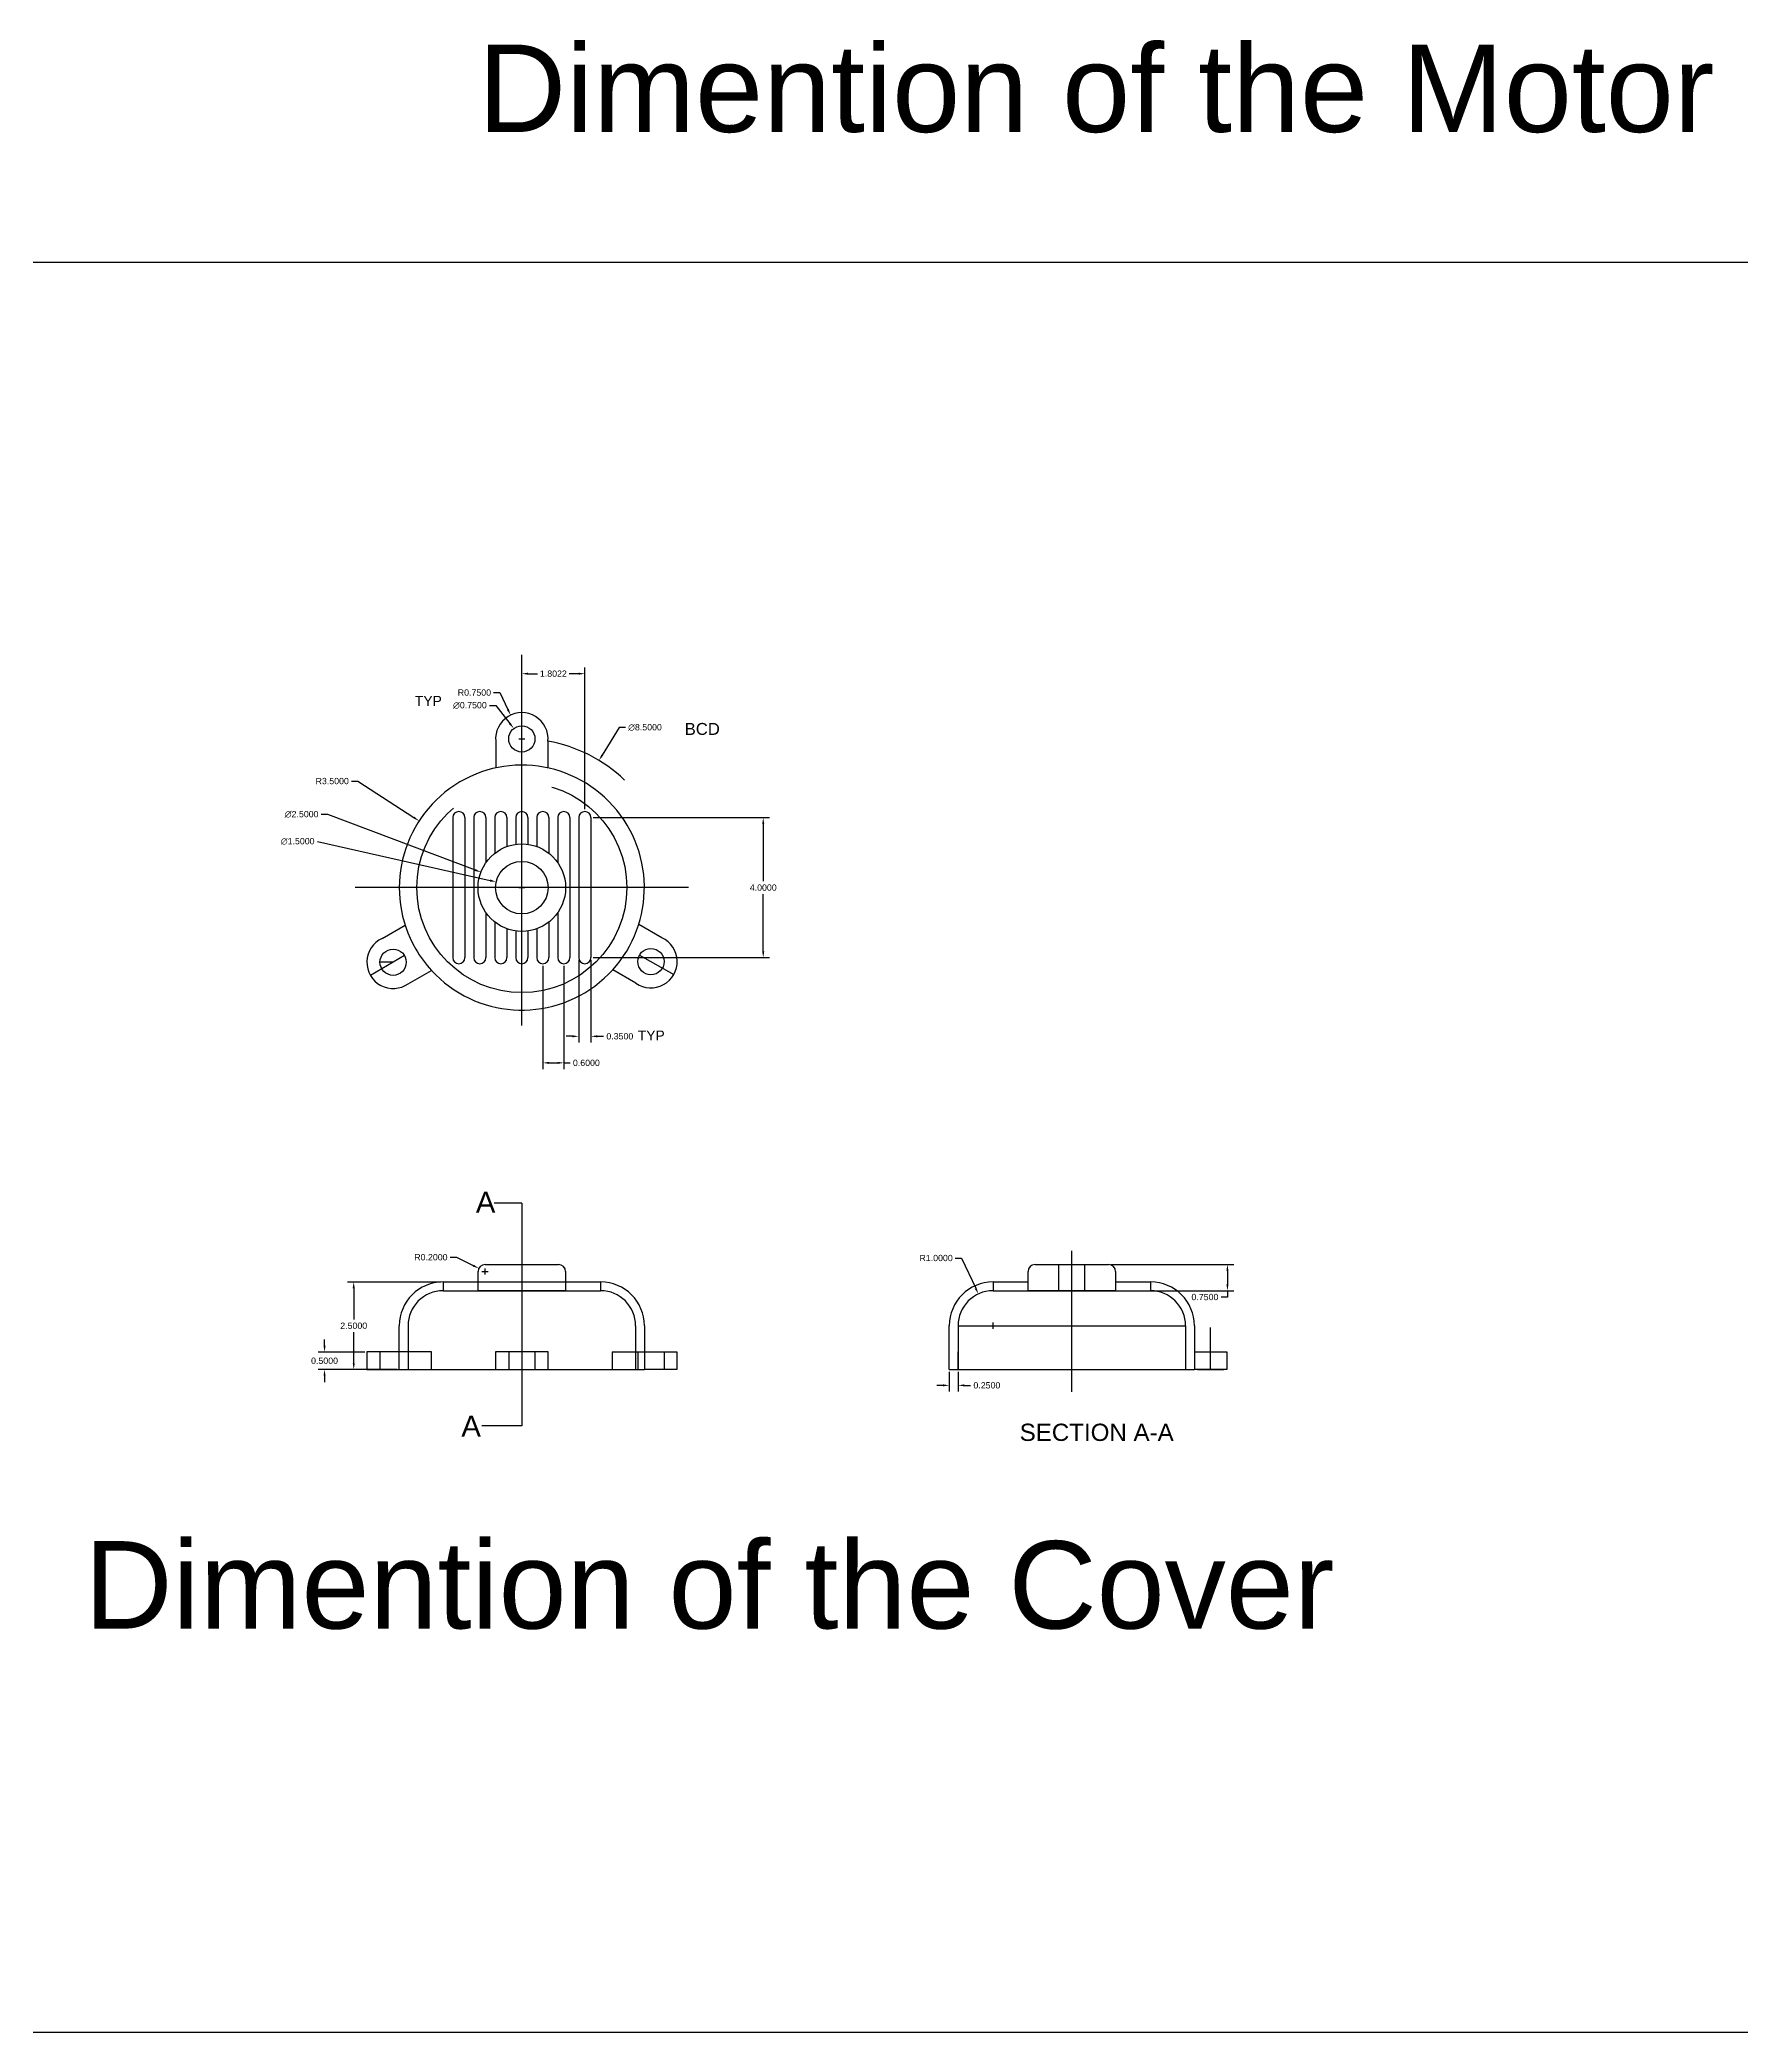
# Model space of a CAD drawing. Header units: millimetres. Extents: x 34830 to 39055, y 27793 to 28482.
# Drawn here: x 35287.7 to 35336.3, y 27856.4 to 27913.3 of the extents above; entities that cross this region are included whole.
import ezdxf

# ---------------------------------------------------------------- set-up
doc = ezdxf.new("R2010")
doc.units = ezdxf.units.MM
doc.linetypes.add('ACAD_ISO02W100', pattern=[15, 12, -3])
doc.linetypes.add('CENTER2', pattern=[28.575, 19.05, -3.175, 3.175, -3.175])
doc.layers.add('dotted', color=5, linetype='ACAD_ISO02W100', plot=False)
doc.layers.add('line', color=10, linetype='CENTER2', lineweight=25)
doc.styles.get("Standard").update_dxf_attribs({"font": 'arial.ttf'})
doc.dimstyles.get("Standard").update_dxf_attribs({"dimtxt": 0.18, "dimasz": 0.18, "dimexe": 0.18, "dimexo": 0.0625, "dimgap": 0.09, "dimtad": 0, "dimtih": 1, "dimtoh": 1, "dimdec": 4, "dimzin": 0, "dimdsep": 46, "dimtxsty": 'Standard', "dimcen": 0.09, "dimadec": 0, "dimazin": 0, "dimtfac": 1, "dimtdec": 4, "dimtofl": 0, "dimtmove": 0, "dimatfit": 3, "dimfxl": 1, "dimtolj": 1, "dimtzin": 0, "dimarcsym": 0})

# ---------------------------------------------------------------- blocks, each defined once
blk = doc.blocks.new('*D79')
at = {"layer": 'Defpoints', "color": 0, "lineweight": -2, "transparency": 16777216}
for p, q in [((35303.549, 27891.125), (35308.587, 27891.125)), ((35308.407, 27890.945), (35308.407, 27889.307)), ((35308.407, 27887.305), (35308.407, 27888.943)), ((35303.549, 27887.125), (35308.587, 27887.125))]:
    blk.add_line(p, q, dxfattribs=at)
at = {"layer": 'Defpoints', "color": 0, "transparency": 16777216}
for p in [(35303.486, 27891.125), (35303.486, 27887.125), (35308.407, 27887.125)]:
    blk.add_point(p, dxfattribs=at)
for points in [[(35308.377, 27890.945), (35308.437, 27890.945), (35308.407, 27891.125)], [(35308.377, 27887.305), (35308.437, 27887.305), (35308.407, 27887.125)]]:
    blk.add_solid(points, dxfattribs=at)
at = {"layer": 'Defpoints', "color": 0, "transparency": 16777216, "insert": (35308.407, 27889.125), "char_height": 0.18, "attachment_point": 5}
blk.add_mtext('\\A1;4.0000', dxfattribs=at)
blk = doc.blocks.new('*D80')
at = {"layer": 'Defpoints', "color": 0, "lineweight": -2, "transparency": 16777216}
for p, q in [((35303.136, 27887.063), (35303.136, 27884.697)), ((35303.486, 27887.063), (35303.486, 27884.697)), ((35302.956, 27884.877), (35302.776, 27884.877)), ((35303.666, 27884.877), (35303.846, 27884.877))]:
    blk.add_line(p, q, dxfattribs=at)
at = {"layer": 'Defpoints', "color": 0, "transparency": 16777216}
for p in [(35303.136, 27887.125), (35303.486, 27887.125), (35303.486, 27884.877)]:
    blk.add_point(p, dxfattribs=at)
for points in [[(35302.956, 27884.907), (35302.956, 27884.847), (35303.136, 27884.877)], [(35303.666, 27884.907), (35303.666, 27884.847), (35303.486, 27884.877)]]:
    blk.add_solid(points, dxfattribs=at)
at = {"layer": 'Defpoints', "color": 0, "transparency": 16777216, "insert": (35304.31, 27884.877), "char_height": 0.18, "attachment_point": 5}
blk.add_mtext('\\A1;0.3500', dxfattribs=at)
blk = doc.blocks.new('*D81')
at = {"layer": 'Defpoints', "color": 0, "lineweight": -2, "transparency": 16777216}
for p, q in [((35302.111, 27886.888), (35302.111, 27883.938)), ((35302.711, 27886.888), (35302.711, 27883.938)), ((35302.291, 27884.118), (35302.531, 27884.118)), ((35302.711, 27884.118), (35302.891, 27884.118))]:
    blk.add_line(p, q, dxfattribs=at)
at = {"layer": 'Defpoints', "color": 0, "transparency": 16777216}
for p in [(35302.111, 27886.95), (35302.711, 27886.95), (35302.711, 27884.118)]:
    blk.add_point(p, dxfattribs=at)
for points in [[(35302.291, 27884.148), (35302.291, 27884.088), (35302.111, 27884.118)], [(35302.531, 27884.148), (35302.531, 27884.088), (35302.711, 27884.118)]]:
    blk.add_solid(points, dxfattribs=at)
at = {"layer": 'Defpoints', "color": 0, "transparency": 16777216, "insert": (35303.355, 27884.118), "char_height": 0.18, "attachment_point": 5}
blk.add_mtext('\\A1;0.6000', dxfattribs=at)
blk = doc.blocks.new('*D82')
at = {"layer": 'Defpoints', "color": 0, "lineweight": -2, "transparency": 16777216}
for p, q in [((35295.782, 27891.221), (35295.962, 27891.221)), ((35295.962, 27891.221), (35300.174, 27889.631)), ((35301.421, 27889.125), (35301.601, 27889.125)), ((35301.511, 27889.035), (35301.511, 27889.215))]:
    blk.add_line(p, q, dxfattribs=at)
at = {"layer": 'Defpoints', "color": 0, "transparency": 16777216}
for p in [(35300.342, 27889.567), (35302.681, 27888.684)]:
    blk.add_point(p, dxfattribs=at)
blk.add_solid([(35300.184, 27889.659), (35300.163, 27889.602), (35300.342, 27889.567)], dxfattribs=at)
at = {"layer": 'Defpoints', "color": 0, "transparency": 16777216, "insert": (35295.221, 27891.221), "char_height": 0.18, "attachment_point": 5}
blk.add_mtext('\\A1;∅2.5000', dxfattribs=at)
blk = doc.blocks.new('*D83')
at = {"layer": 'Defpoints', "color": 0, "lineweight": -2, "transparency": 16777216}
for p, q in [((35295.67, 27890.448), (35300.604, 27889.331)), ((35301.421, 27889.125), (35301.601, 27889.125)), ((35301.511, 27889.035), (35301.511, 27889.215))]:
    blk.add_line(p, q, dxfattribs=at)
at = {"layer": 'Defpoints', "color": 0, "transparency": 16777216}
for p in [(35300.78, 27889.291), (35302.243, 27888.96)]:
    blk.add_point(p, dxfattribs=at)
blk.add_solid([(35300.611, 27889.36), (35300.598, 27889.301), (35300.78, 27889.291)], dxfattribs=at)
at = {"layer": 'Defpoints', "color": 0, "transparency": 16777216, "insert": (35295.108, 27890.448), "char_height": 0.18, "attachment_point": 5}
blk.add_mtext('\\A1;∅1.5000', dxfattribs=at)
blk = doc.blocks.new('*D84')
at = {"layer": 'Defpoints', "color": 0, "lineweight": -2, "transparency": 16777216}
for p, q in [((35304.288, 27893.703), (35303.809, 27892.913)), ((35304.468, 27893.703), (35304.288, 27893.703)), ((35301.421, 27889.125), (35301.601, 27889.125)), ((35301.511, 27889.035), (35301.511, 27889.215))]:
    blk.add_line(p, q, dxfattribs=at)
at = {"layer": 'Defpoints', "color": 0, "transparency": 16777216}
for p in [(35303.716, 27892.759), (35299.307, 27885.492)]:
    blk.add_point(p, dxfattribs=at)
blk.add_solid([(35303.783, 27892.928), (35303.835, 27892.897), (35303.716, 27892.759)], dxfattribs=at)
at = {"layer": 'Defpoints', "color": 0, "transparency": 16777216, "insert": (35305.029, 27893.703), "char_height": 0.18, "attachment_point": 5}
blk.add_mtext('\\A1;∅8.5000', dxfattribs=at)
blk = doc.blocks.new('*D85')
at = {"layer": 'Defpoints', "color": 0, "lineweight": -2, "transparency": 16777216}
for p, q in [((35296.644, 27892.17), (35296.824, 27892.17)), ((35296.824, 27892.17), (35298.425, 27891.13)), ((35301.421, 27889.125), (35301.601, 27889.125)), ((35301.511, 27889.035), (35301.511, 27889.215))]:
    blk.add_line(p, q, dxfattribs=at)
at = {"layer": 'Defpoints', "color": 0, "transparency": 16777216}
for p in [(35298.576, 27891.032), (35301.511, 27889.125)]:
    blk.add_point(p, dxfattribs=at)
blk.add_solid([(35298.441, 27891.155), (35298.409, 27891.105), (35298.576, 27891.032)], dxfattribs=at)
at = {"layer": 'Defpoints', "color": 0, "transparency": 16777216, "insert": (35296.094, 27892.17), "char_height": 0.18, "attachment_point": 5}
blk.add_mtext('\\A1;R3.5000', dxfattribs=at)
blk = doc.blocks.new('*D86')
at = {"layer": 'Defpoints', "color": 0, "lineweight": -2, "transparency": 16777216}
for p, q in [((35301.511, 27891.188), (35301.511, 27895.418)), ((35303.313, 27891.363), (35303.313, 27895.418)), ((35301.691, 27895.238), (35301.958, 27895.238)), ((35303.133, 27895.238), (35302.867, 27895.238))]:
    blk.add_line(p, q, dxfattribs=at)
at = {"layer": 'Defpoints', "color": 0, "transparency": 16777216}
for p in [(35303.313, 27895.238), (35301.511, 27891.125), (35303.313, 27891.3)]:
    blk.add_point(p, dxfattribs=at)
for points in [[(35301.691, 27895.268), (35301.691, 27895.208), (35301.511, 27895.238)], [(35303.133, 27895.268), (35303.133, 27895.208), (35303.313, 27895.238)]]:
    blk.add_solid(points, dxfattribs=at)
at = {"layer": 'Defpoints', "color": 0, "transparency": 16777216, "insert": (35302.412, 27895.238), "char_height": 0.18, "attachment_point": 5}
blk.add_mtext('\\A1;1.8022', dxfattribs=at)
blk = doc.blocks.new('*D87')
at = {"layer": 'Defpoints', "color": 0, "lineweight": -2, "transparency": 16777216}
for p, q in [((35300.705, 27894.698), (35300.885, 27894.698)), ((35300.885, 27894.698), (35301.113, 27894.216)), ((35301.421, 27893.375), (35301.601, 27893.375)), ((35301.511, 27893.285), (35301.511, 27893.465))]:
    blk.add_line(p, q, dxfattribs=at)
at = {"layer": 'Defpoints', "color": 0, "transparency": 16777216}
for p in [(35301.19, 27894.053), (35301.511, 27893.375)]:
    blk.add_point(p, dxfattribs=at)
blk.add_solid([(35301.141, 27894.229), (35301.086, 27894.203), (35301.19, 27894.053)], dxfattribs=at)
at = {"layer": 'Defpoints', "color": 0, "transparency": 16777216, "insert": (35300.156, 27894.698), "char_height": 0.18, "attachment_point": 5}
blk.add_mtext('\\A1;R0.7500', dxfattribs=at)
blk = doc.blocks.new('*D88')
at = {"layer": 'Defpoints', "color": 0, "lineweight": -2, "transparency": 16777216}
for p, q in [((35300.588, 27894.333), (35300.768, 27894.333)), ((35300.768, 27894.333), (35301.171, 27893.814)), ((35301.421, 27893.375), (35301.601, 27893.375)), ((35301.511, 27893.285), (35301.511, 27893.465))]:
    blk.add_line(p, q, dxfattribs=at)
at = {"layer": 'Defpoints', "color": 0, "transparency": 16777216}
for p in [(35301.281, 27893.672), (35301.741, 27893.079)]:
    blk.add_point(p, dxfattribs=at)
blk.add_solid([(35301.195, 27893.832), (35301.147, 27893.795), (35301.281, 27893.672)], dxfattribs=at)
at = {"layer": 'Defpoints', "color": 0, "transparency": 16777216, "insert": (35300.027, 27894.333), "char_height": 0.18, "attachment_point": 5}
blk.add_mtext('\\A1;∅0.7500', dxfattribs=at)
blk = doc.blocks.new('*D89')
at = {"layer": 'Defpoints', "color": 0, "lineweight": -2, "transparency": 16777216}
for p, q in [((35299.464, 27878.564), (35299.644, 27878.564)), ((35299.644, 27878.564), (35300.121, 27878.327)), ((35300.371, 27878.157), (35300.551, 27878.157)), ((35300.461, 27878.067), (35300.461, 27878.247))]:
    blk.add_line(p, q, dxfattribs=at)
at = {"layer": 'Defpoints', "color": 0, "transparency": 16777216}
for p in [(35300.282, 27878.246), (35300.461, 27878.157)]:
    blk.add_point(p, dxfattribs=at)
blk.add_solid([(35300.135, 27878.354), (35300.108, 27878.3), (35300.282, 27878.246)], dxfattribs=at)
at = {"layer": 'Defpoints', "color": 0, "transparency": 16777216, "insert": (35298.914, 27878.564), "char_height": 0.18, "attachment_point": 5}
blk.add_mtext('\\A1;R0.2000', dxfattribs=at)
blk = doc.blocks.new('*D90')
at = {"layer": 'Defpoints', "color": 0, "lineweight": -2, "transparency": 16777216}
for p, q in [((35295.875, 27876.037), (35295.875, 27876.217)), ((35297.022, 27875.857), (35295.695, 27875.857)), ((35297.022, 27875.357), (35295.695, 27875.357)), ((35295.875, 27875.177), (35295.875, 27874.997))]:
    blk.add_line(p, q, dxfattribs=at)
at = {"layer": 'Defpoints', "color": 0, "transparency": 16777216}
for p in [(35297.084, 27875.857), (35295.875, 27875.357), (35297.084, 27875.357)]:
    blk.add_point(p, dxfattribs=at)
for points in [[(35295.845, 27876.037), (35295.905, 27876.037), (35295.875, 27875.857)], [(35295.845, 27875.177), (35295.905, 27875.177), (35295.875, 27875.357)]]:
    blk.add_solid(points, dxfattribs=at)
at = {"layer": 'Defpoints', "color": 0, "transparency": 16777216, "insert": (35295.875, 27875.607), "char_height": 0.18, "attachment_point": 5}
blk.add_mtext('\\A1;0.5000', dxfattribs=at)
blk = doc.blocks.new('*D91')
at = {"layer": 'Defpoints', "color": 0, "lineweight": -2, "transparency": 16777216}
for p, q in [((35299.199, 27877.857), (35296.529, 27877.857)), ((35296.709, 27877.677), (35296.709, 27876.789)), ((35296.709, 27875.537), (35296.709, 27876.425)), ((35297.949, 27875.357), (35296.529, 27875.357))]:
    blk.add_line(p, q, dxfattribs=at)
at = {"layer": 'Defpoints', "color": 0, "transparency": 16777216}
for p in [(35299.261, 27877.857), (35296.709, 27875.357), (35298.011, 27875.357)]:
    blk.add_point(p, dxfattribs=at)
for points in [[(35296.679, 27877.677), (35296.739, 27877.677), (35296.709, 27877.857)], [(35296.679, 27875.537), (35296.739, 27875.537), (35296.709, 27875.357)]]:
    blk.add_solid(points, dxfattribs=at)
at = {"layer": 'Defpoints', "color": 0, "transparency": 16777216, "insert": (35296.709, 27876.607), "char_height": 0.18, "attachment_point": 5}
blk.add_mtext('\\A1;2.5000', dxfattribs=at)
blk = doc.blocks.new('*D92')
at = {"layer": 'Defpoints', "color": 0, "lineweight": -2, "transparency": 16777216}
for p, q in [((35318.334, 27878.357), (35321.847, 27878.357)), ((35321.667, 27878.177), (35321.667, 27877.787)), ((35318.534, 27877.607), (35321.847, 27877.607)), ((35321.667, 27877.427), (35321.487, 27877.427)), ((35321.667, 27877.607), (35321.667, 27877.427))]:
    blk.add_line(p, q, dxfattribs=at)
at = {"layer": 'Defpoints', "color": 0, "transparency": 16777216}
for p in [(35318.271, 27878.357), (35318.471, 27877.607), (35321.667, 27877.607)]:
    blk.add_point(p, dxfattribs=at)
for points in [[(35321.637, 27878.177), (35321.697, 27878.177), (35321.667, 27878.357)], [(35321.637, 27877.787), (35321.697, 27877.787), (35321.667, 27877.607)]]:
    blk.add_solid(points, dxfattribs=at)
at = {"layer": 'Defpoints', "color": 0, "transparency": 16777216, "insert": (35321.023, 27877.427), "char_height": 0.18, "attachment_point": 5}
blk.add_mtext('\\A1;0.7500', dxfattribs=at)
blk = doc.blocks.new('*D93')
at = {"layer": 'Defpoints', "color": 0, "lineweight": -2, "transparency": 16777216}
for p, q in [((35313.894, 27878.542), (35314.074, 27878.542)), ((35314.074, 27878.542), (35314.475, 27877.678)), ((35314.881, 27876.607), (35315.061, 27876.607)), ((35314.971, 27876.517), (35314.971, 27876.697))]:
    blk.add_line(p, q, dxfattribs=at)
at = {"layer": 'Defpoints', "color": 0, "transparency": 16777216}
for p in [(35314.551, 27877.515), (35314.971, 27876.607)]:
    blk.add_point(p, dxfattribs=at)
blk.add_solid([(35314.502, 27877.69), (35314.448, 27877.665), (35314.551, 27877.515)], dxfattribs=at)
at = {"layer": 'Defpoints', "color": 0, "transparency": 16777216, "insert": (35313.345, 27878.542), "char_height": 0.18, "attachment_point": 5}
blk.add_mtext('\\A1;R1.0000', dxfattribs=at)
blk = doc.blocks.new('*D94')
at = {"layer": 'Defpoints', "color": 0, "lineweight": -2, "transparency": 16777216}
for p, q in [((35313.541, 27874.904), (35313.361, 27874.904)), ((35313.721, 27875.295), (35313.721, 27874.724)), ((35313.971, 27875.295), (35313.971, 27874.724)), ((35314.151, 27874.904), (35314.331, 27874.904))]:
    blk.add_line(p, q, dxfattribs=at)
at = {"layer": 'Defpoints', "color": 0, "transparency": 16777216}
for p in [(35313.721, 27875.357), (35313.971, 27875.357), (35313.971, 27874.904)]:
    blk.add_point(p, dxfattribs=at)
for points in [[(35313.541, 27874.934), (35313.541, 27874.874), (35313.721, 27874.904)], [(35314.151, 27874.934), (35314.151, 27874.874), (35313.971, 27874.904)]]:
    blk.add_solid(points, dxfattribs=at)
at = {"layer": 'Defpoints', "color": 0, "transparency": 16777216, "insert": (35314.795, 27874.904), "char_height": 0.18, "attachment_point": 5}
blk.add_mtext('\\A1;0.2500', dxfattribs=at)

msp = doc.modelspace()

# ---------------------------------------------------------------- linework, layer by layer
for p, q in [((35214.29248, 27907.00036), (35369.75387, 27907.00036)), ((35300.76422, 27893.30907), (35300.76422, 27892.54459)), ((35302.25837, 27893.30907), (35302.25837, 27892.54459)), ((35299.5363, 27891.12525), (35299.5363, 27887.12525)), ((35299.8863, 27891.12525), (35299.8863, 27887.12525)), ((35300.1363, 27891.12525), (35300.1363, 27887.12525)), ((35300.4863, 27891.12525), (35300.4863, 27889.8407)), ((35300.7363, 27891.12525), (35300.7363, 27890.106)), ((35301.0863, 27891.12525), (35301.0863, 27890.30078)), ((35301.3363, 27891.12525), (35301.3363, 27890.36294)), ((35301.6863, 27891.12525), (35301.6863, 27890.36294)), ((35301.9363, 27891.12525), (35301.9363, 27890.30078)), ((35302.2863, 27891.12525), (35302.2863, 27890.106)), ((35302.5363, 27891.12525), (35302.5363, 27889.8407)), ((35302.8863, 27891.12525), (35302.8863, 27887.12525)), ((35303.1363, 27891.12525), (35303.1363, 27887.12525)), ((35303.4863, 27891.12525), (35303.4863, 27887.12525)), ((35297.51679, 27887.6739), (35298.17976, 27888.05247)), ((35300.4863, 27888.4098), (35300.4863, 27887.12525)), ((35300.7363, 27888.1445), (35300.7363, 27887.12525)), ((35302.2863, 27888.1445), (35302.2863, 27887.12525)), ((35302.5363, 27888.4098), (35302.5363, 27887.12525)), ((35305.5129, 27887.69359), (35304.84955, 27888.07356)), ((35301.0863, 27887.94972), (35301.0863, 27887.12525)), ((35301.3363, 27887.88756), (35301.3363, 27887.12525)), ((35301.6863, 27887.88756), (35301.6863, 27887.12525)), ((35301.9363, 27887.94972), (35301.9363, 27887.12525)), ((35297.83411, 27886.99433), (35297.45911, 27886.99433)), ((35298.26595, 27886.38113), (35298.93188, 27886.75954)), ((35304.77012, 27886.39715), (35304.11031, 27886.78108)), ((35301.5113, 27880.10733), (35300.71923, 27880.10733)), ((35301.5113, 27880.10733), (35301.5113, 27873.74434)), ((35300.4613, 27878.35733), (35302.5613, 27878.35733)), ((35316.17137, 27878.35733), (35318.27137, 27878.35733)), ((35316.84674, 27877.60733), (35316.84674, 27878.35733)), ((35317.59601, 27877.60733), (35317.59601, 27878.35733)), ((35299.2613, 27877.85733), (35303.7613, 27877.85733)), ((35299.2613, 27877.85733), (35299.2613, 27877.60733)), ((35300.2613, 27877.60733), (35300.2613, 27878.15733)), ((35300.2613, 27877.60733), (35300.2613, 27878.15733)), ((35302.7613, 27878.15733), (35302.7613, 27877.60733)), ((35302.7613, 27878.15733), (35302.7613, 27877.60733)), ((35303.7613, 27877.85733), (35303.7613, 27877.60733)), ((35314.97137, 27877.85733), (35315.97137, 27877.85733)), ((35314.97137, 27877.85733), (35314.97137, 27877.60733)), ((35315.97137, 27877.60733), (35315.97137, 27878.15733)), ((35315.97137, 27877.60733), (35315.97137, 27878.15733)), ((35318.47137, 27878.15733), (35318.47137, 27877.60733)), ((35318.47137, 27878.15733), (35318.47137, 27877.60733)), ((35318.47137, 27877.85733), (35319.47137, 27877.85733)), ((35319.47137, 27877.85733), (35319.47137, 27877.60733)), ((35302.7613, 27877.60733), (35300.2613, 27877.60733)), ((35314.97137, 27877.60733), (35319.47137, 27877.60733)), ((35318.47137, 27877.60733), (35315.97137, 27877.60733)), ((35298.0113, 27875.35733), (35298.0113, 27876.60733)), ((35305.0113, 27876.60733), (35305.0113, 27875.35733)), ((35313.72137, 27875.35733), (35313.72137, 27876.60733)), ((35313.97137, 27876.60733), (35313.97137, 27875.35733)), ((35313.97137, 27876.60733), (35320.47137, 27876.60733)), ((35320.47137, 27876.60733), (35320.47137, 27875.35733)), ((35320.72137, 27876.60733), (35320.72137, 27875.35733)), ((35298.93188, 27875.85733), (35297.08411, 27875.85733)), ((35297.08411, 27875.85733), (35297.08411, 27875.35733)), ((35298.93188, 27875.35733), (35298.93188, 27875.85733)), ((35302.2613, 27875.85733), (35300.7613, 27875.85733)), ((35300.7613, 27875.85733), (35300.7613, 27875.35733)), ((35302.2613, 27875.35733), (35302.2613, 27875.85733)), ((35304.09072, 27875.85733), (35305.93848, 27875.85733)), ((35304.09072, 27875.85733), (35304.09072, 27875.35733)), ((35305.93848, 27875.85733), (35305.93848, 27875.35733)), ((35313.97137, 27875.85733), (35313.96965, 27875.85733)), ((35313.96965, 27875.85733), (35313.96965, 27875.35733)), ((35320.72137, 27875.85733), (35321.64856, 27875.85733)), ((35321.64856, 27875.85733), (35321.64856, 27875.35733)), ((35297.08411, 27875.35733), (35298.0113, 27875.35733)), ((35298.0113, 27875.35733), (35305.0113, 27875.35733)), ((35300.7613, 27875.35733), (35302.2613, 27875.35733)), ((35305.93848, 27875.35733), (35305.0113, 27875.35733)), ((35313.72137, 27875.35733), (35320.72137, 27875.35733)), ((35321.64856, 27875.35733), (35320.72137, 27875.35733)), ((35320.80997, 27875.35733), (35321.55997, 27875.35733)), ((35301.5113, 27873.74434), (35300.36498, 27873.74434)), ((35214.29248, 27856.4233), (35369.75387, 27856.4233))]:
    msp.add_line(p, q)
for centre, radius in [((35301.5113, 27893.37525), 0.375), ((35301.5113, 27889.12525), 1.25), ((35301.5113, 27889.12525), 0.75), ((35297.83411, 27886.99433), 0.375), ((35305.19893, 27887.01247), 0.375)]:
    msp.add_circle(centre, radius)
for centre, radius, start, end in [((35301.5113, 27893.37525), 0.75, 354.937907, 185.062093), ((35301.5113, 27889.12525), 3.5, 222.52548, 210.092172), ((35299.7113, 27891.12525), 0.175, 0, 180), ((35300.3113, 27891.12525), 0.175, 0, 180), ((35300.9113, 27891.12525), 0.175, 0, 180), ((35301.5113, 27891.12525), 0.175, 0, 180), ((35302.1113, 27891.12525), 0.175, 0, 180), ((35302.7113, 27891.12525), 0.175, 0, 180), ((35303.3113, 27891.12525), 0.175, 0, 180), ((35297.83411, 27886.99433), 0.75, 115.030079, 305.154265), ((35305.19893, 27887.01247), 0.75, 235.127962, 65.252148), ((35301.5113, 27889.12525), 3.5, 210.092172, 222.52548), ((35299.7113, 27887.12525), 0.175, 180, 0), ((35300.3113, 27887.12525), 0.175, 180, 0), ((35300.9113, 27887.12525), 0.175, 180, 0), ((35301.5113, 27887.12525), 0.175, 180, 0), ((35302.1113, 27887.12525), 0.175, 180, 0), ((35302.7113, 27887.12525), 0.175, 180, 0), ((35303.3113, 27887.12525), 0.175, 180, 0), ((35300.4613, 27878.15733), 0.2, 90, 180), ((35302.5613, 27878.15733), 0.2, 0, 90), ((35316.17137, 27878.15733), 0.2, 90, 180), ((35318.27137, 27878.15733), 0.2, 0, 90), ((35299.2613, 27876.60733), 1.25, 90, 180), ((35303.7613, 27876.60733), 1.25, 0, 90), ((35314.97137, 27876.60733), 1.25, 90, 180), ((35319.47137, 27876.60733), 1.25, 0, 90), ((35314.97137, 27876.60733), 1, 90, 180), ((35319.47137, 27876.60733), 1, 0, 90)]:
    msp.add_arc(centre, radius, start, end)
at = {"layer": 'dotted'}
for p, q in [((35301.5113, 27892.12525), (35301.5113, 27894.63088)), ((35298.15857, 27887.18235), (35297.1852, 27886.61829)), ((35304.87355, 27887.19889), (35305.84969, 27886.63963)), ((35317.22137, 27874.71838), (35317.22137, 27878.74451)), ((35299.2613, 27877.60733), (35303.7613, 27877.60733)), ((35298.2613, 27876.60733), (35298.2613, 27875.35733)), ((35304.7613, 27876.60733), (35304.7613, 27875.35733)), ((35321.18497, 27875.35733), (35321.18497, 27876.55404)), ((35297.45911, 27875.85733), (35297.45911, 27875.35733)), ((35298.25957, 27875.85733), (35298.25957, 27875.35733)), ((35301.13666, 27875.85733), (35301.13666, 27875.35733)), ((35301.88593, 27875.85733), (35301.88593, 27875.35733)), ((35304.82393, 27875.85733), (35304.82393, 27875.35733)), ((35305.57393, 27875.85733), (35305.57393, 27875.35733))]:
    msp.add_line(p, q, dxfattribs=at)
msp.add_circle((35301.5113, 27889.12525), 3, dxfattribs=at)
for centre, radius, start, end in [((35301.5113, 27889.12525), 4.25, 46.343297, 79.875814), ((35299.2613, 27876.60733), 1, 90, 180), ((35303.7613, 27876.60733), 1, 0, 90)]:
    msp.add_arc(centre, radius, start, end, dxfattribs=at)
at = {"layer": 'line'}
for p, q in [((35301.5113, 27885.18464), (35301.5113, 27895.77445)), ((35306.27073, 27889.12525), (35296.74912, 27889.12525))]:
    msp.add_line(p, q, dxfattribs=at)

# ---------------------------------------------------------------- texts
at = {"attachment_point": 1}
for s, width, gutter_width, heights, insert, char_height in [('Dimention of the Motor', 58.9440883, 12.5, [0], (35300.25423, 27913.21605), 2.5), ('TYP', 0.0011778, 1.41699, [0], (35298.4567, 27894.60294), 0.283398), ('BCD', 1.255112, 1.70067, [0.23817], (35306.16391, 27893.83017), 0.340135), ('TYP', 0.0011778, 1.41699, [0], (35304.82302, 27885.04272), 0.283398), ('A', 0.9607722, 2.99823, [0], (35300.19755, 27880.43531), 0.59965), ('A', 0.9607722, 2.99823, [0], (35299.78295, 27874.0386), 0.59965), ('SECTION A-A', 5.3421969, 2.46458, [0], (35315.73226, 27873.80897), 0.4929162), ('Dimention of the Cover', 55.1228535, 12.5, [2.70385], (35289.01122, 27870.45424), 2.5)]:
    msp.add_mtext_dynamic_manual_height_columns(s, width=width, gutter_width=gutter_width, heights=heights, dxfattribs=dict(at, insert=insert, char_height=char_height))

# ---------------------------------------------------------------- dimensions: what is measured, and where the dimension line sits
at = {"layer": 'Defpoints'}
for base, p1, p2, picture, middle in [((35303.31348, 27895.23822), (35301.5113, 27891.12525), (35303.31348, 27891.30024), '*D86', (35302.41239, 27895.23822)), ((35302.7113, 27884.1177), (35302.1113, 27886.95025), (35302.7113, 27886.95025), '*D81', (35303.35462, 27884.1177)), ((35303.4863, 27884.8775), (35303.1363, 27887.12525), (35303.4863, 27887.12525), '*D80', (35304.30962, 27884.8775)), ((35313.97137, 27874.90413), (35313.72137, 27875.35733), (35313.97137, 27875.35733), '*D94', (35314.7947, 27874.90413))]:
    dim = msp.add_linear_dim(base=base, p1=p1, p2=p2, dimstyle='Standard', dxfattribs=at)
    dim.commit()
    dim.dimension.update_dxf_attribs({"geometry": picture, "text_midpoint": middle})
for center, mpoint, picture, middle in [((35301.5113, 27893.37525), (35301.19044, 27894.05315), '*D87', (35300.15569, 27894.69817)), ((35301.5113, 27889.12525), (35298.57609, 27891.03171), '*D85', (35296.09414, 27892.16998)), ((35300.4613, 27878.15733), (35300.28226, 27878.24647), '*D89', (35298.91426, 27878.56442)), ((35314.97137, 27876.60733), (35314.55069, 27877.51453), '*D93', (35313.34489, 27878.54176))]:
    dim = msp.add_radius_dim(center=center, mpoint=mpoint, dimstyle='Standard', dxfattribs=at)
    dim.commit()
    dim.dimension.update_dxf_attribs({"geometry": picture, "text_midpoint": middle, "dimtype": 164})
for p1, p2, picture, middle in [((35301.74112, 27893.07893), (35301.28148, 27893.67157), '*D88', (35300.02704, 27894.33326)), ((35299.30701, 27885.49157), (35303.71559, 27892.75893), '*D84', (35305.02926, 27893.70256)), ((35302.68067, 27888.68359), (35300.34192, 27889.56691), '*D82', (35295.22052, 27891.22123)), ((35302.24279, 27888.95966), (35300.7798, 27889.29084), '*D83', (35295.66961, 27890.44764))]:
    dim = msp.add_diameter_dim_2p(p1=p1, p2=p2, dimstyle='Standard', dxfattribs=at)
    dim.commit()
    dim.dimension.update_dxf_attribs({"geometry": picture, "text_midpoint": middle, "dimtype": 163})
for base, p1, p2, angle, picture, middle in [((35308.40692, 27887.12525), (35303.4863, 27891.12525), (35303.4863, 27887.12525), 90, '*D79', (35308.40692, 27889.12525)), ((35321.66664, 27877.60733), (35318.27137, 27878.35733), (35318.47137, 27877.60733), 90, '*D92', (35321.02332, 27877.42733)), ((35296.7094, 27875.35733), (35299.2613, 27877.85733), (35298.0113, 27875.35733), 90, '*D91', (35296.7094, 27876.60733)), ((35295.87514, 27875.35733), (35297.08411, 27875.85733), (35297.08411, 27875.35733), 270, '*D90', (35295.87514, 27875.60733))]:
    dim = msp.add_linear_dim(base=base, p1=p1, p2=p2, angle=angle, dimstyle='Standard', dxfattribs=at)
    dim.commit()
    dim.dimension.update_dxf_attribs({"geometry": picture, "text_midpoint": middle})

doc.saveas('drawing.dxf')
